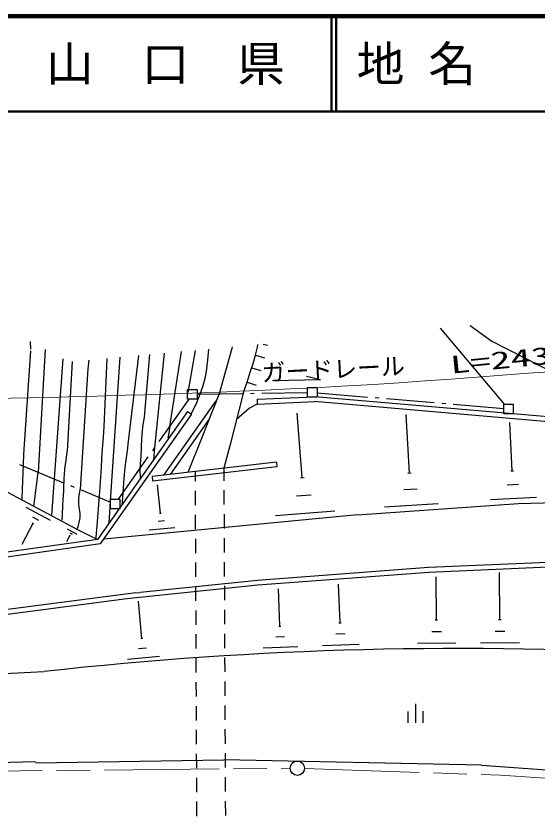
# Model space of a CAD drawing. Units: millimetres, scale not verified. Extents: x 40000 to 680000, y 20000 to 380000.
# Drawn here: x 334750 to 389250, y 296337 to 380000 of the extents above; entities that cross this region are included whole.
import ezdxf
from ezdxf.enums import TextEntityAlignment as Align

# ---------------------------------------------------------------- set-up
doc = ezdxf.new("R2010")
doc.units = ezdxf.units.MM
doc.header["$LTSCALE"] = 1000
doc.linetypes.add('CHAIN', pattern=[18.5, 12, -1.5, 3.5, -1.5])
for name, color, linetype, lineweight in [('M-BGD', 7, 'Continuous', 25), ('M-BMK', 2, 'CHAIN', 13), ('M-BMK-ROW', 30, 'Continuous', 25), ('M-BMK-SRVR', 3, 'Continuous', 25), ('M-STR-HTXT', 7, 'Continuous', 13), ('M-TTL', 2, 'Continuous', 140), ('M-TTL-LINE', 7, 'Continuous', 50)]:
    doc.layers.add(name, color=color, linetype=linetype, lineweight=lineweight)
doc.layers.add('M-TTL-TXT', color=7, linetype='Continuous')
doc.styles.add('ＭＳ ゴシック', font='')
doc.styles.get('ＭＳ ゴシック').set_extended_font_data('MS Gothic')

msp = doc.modelspace()

# ---------------------------------------------------------------- linework, layer by layer
at = {"layer": 'M-BGD'}
for p, q in [((385847, 339398), (379142, 347362)), ((382250, 347646), (384537, 345994)), ((336216, 345976), (336267, 345154)), ((359996, 345358), (360056, 345629)), ((360597, 345679), (361069, 345579)), ((384537, 345994), (393384, 341461)), ((336257, 344973), (335526, 334186)), ((337791, 345135), (337062, 332312)), ((350252, 344737), (349250, 334831)), ((352037, 344899), (350821, 337058)), ((353480, 345031), (352733, 340639)), ((354894, 345162), (354794, 344039)), ((357320, 345235), (356001, 340482)), ((357349, 345385), (357320, 345235)), ((359786, 344516), (359996, 345358)), ((339646, 344155), (338449, 327752)), ((340609, 343865), (340107, 334501)), ((342363, 344017), (342264, 343085)), ((344238, 344189), (343934, 337061)), ((345611, 344311), (344613, 329252)), ((347556, 344493), (346492, 335520)), ((348699, 344595), (348144, 338048)), ((354794, 344039), (354685, 343097)), ((359547, 343663), (359786, 344516)), ((359786, 344516), (360759, 344256)), ((342264, 343085), (341454, 330532)), ((354685, 343097), (354536, 342225)), ((359257, 342751), (359547, 343663)), ((359407, 343212), (360369, 342922)), ((354536, 342225), (354286, 341312)), ((358927, 341718), (359257, 342751)), ((365142, 342345), (366596, 341986)), ((358527, 340524), (358927, 341718)), ((358927, 341718), (359870, 341408)), ((361594, 341871), (366596, 341986)), ((354286, 341312), (353986, 340450)), ((358527, 340524), (357159, 335200)), ((350225, 331965), (355701, 339740)), ((353986, 340450), (353626, 339557)), ((356001, 340482), (354171, 335828)), ((359961, 339914), (366026, 340181)), ((359961, 339914), (359992, 339413)), ((359992, 339413), (366047, 339680)), ((402080, 336567), (365987, 339680)), ((402120, 337069), (366026, 340181)), ((353626, 339557), (353206, 338684)), ((359190, 339001), (357828, 337817)), ((359992, 339413), (359190, 339001)), ((352694, 338654), (343264, 325251)), ((353106, 338374), (343545, 324790)), ((348144, 338078), (347994, 336995)), ((352694, 338654), (353106, 338374)), ((353206, 338684), (353056, 338404)), ((364701, 331728), (364163, 338455)), ((375909, 332201), (375562, 338336)), ((350906, 332056), (354951, 337804)), ((386646, 332432), (386390, 337494)), ((343934, 337061), (343855, 335958)), ((347994, 336995), (347905, 336113)), ((350831, 337118), (350692, 336186)), ((343855, 335958), (343796, 335086)), ((346492, 335520), (346383, 334537)), ((347885, 335862), (347836, 334849)), ((347905, 336113), (347885, 335862)), ((350692, 336186), (350642, 335895)), ((354171, 335828), (352731, 332268)), ((343776, 334745), (343707, 333692)), ((343796, 335086), (343776, 334745)), ((347836, 334849), (347807, 333897)), ((349250, 334831), (349131, 333588)), ((357159, 335200), (356490, 332713)), ((335526, 334166), (335497, 333113)), ((340117, 334631), (339947, 333568)), ((346353, 334277), (346193, 333304)), ((346383, 334537), (346353, 334277)), ((347807, 333897), (347787, 333586)), ((335497, 333113), (335468, 332311)), ((339947, 333568), (339838, 332656)), ((343707, 333692), (343648, 332770)), ((346164, 333083), (346054, 332051)), ((346193, 333304), (346164, 333083)), ((347787, 333586), (347718, 332644)), ((361983, 333350), (348982, 331833)), ((361983, 333350), (362034, 332848)), ((329472, 332525), (341178, 326301)), ((335468, 332311), (335428, 331318)), ((337041, 332302), (336902, 331149)), ((339828, 332586), (339759, 331583)), ((339838, 332656), (339828, 332586)), ((343648, 332770), (343578, 331798)), ((347718, 332644), (347739, 331601)), ((362034, 332848), (349043, 331342)), ((353483, 332359), (353487, 331337)), ((356490, 332713), (356496, 331400)), ((375739, 332190), (376089, 332211)), ((386495, 332422), (386796, 332442)), ((335428, 331318), (335399, 330506)), ((339759, 331583), (339720, 330621)), ((343578, 331798), (343549, 331256)), ((346054, 332051), (345985, 331128)), ((348982, 331833), (349043, 331342)), ((364511, 331708), (364902, 331749)), ((335399, 330506), (335360, 329544)), ((336902, 331149), (336803, 330367)), ((339720, 330621), (339710, 330360)), ((341454, 330623), (341285, 329640)), ((343549, 331256), (343480, 330264)), ((345985, 331128), (345926, 330096)), ((349858, 327994), (349564, 330981)), ((375309, 330486), (376713, 330567)), ((386116, 330968), (387319, 331029)), ((336803, 330367), (336683, 329485)), ((339710, 330360), (339661, 329378)), ((341285, 329640), (341285, 329600)), ((343480, 330264), (343430, 329442)), ((345926, 330096), (345867, 329203)), ((353492, 330337), (353498, 328837)), ((356500, 330400), (356506, 328900)), ((364082, 329803), (365636, 329925)), ((384393, 329432), (389185, 329677)), ((387331, 329034), (417827, 329706)), ((335360, 329544), (335350, 329413)), ((336683, 329485), (336594, 328743)), ((339621, 328806), (339572, 327884)), ((339661, 329378), (339621, 328806)), ((341285, 329600), (341285, 328928)), ((341285, 328928), (341417, 327976)), ((343430, 329442), (343351, 328429)), ((344613, 329252), (344455, 326946)), ((345867, 329203), (345847, 328933)), ((370470, 327834), (387331, 329034)), ((373306, 328679), (378910, 329006)), ((335782, 328632), (338330, 327291)), ((341417, 327976), (341417, 327505)), ((343351, 328429), (343282, 327577)), ((349778, 327994), (349948, 328004)), ((361898, 327746), (368113, 328253)), ((336465, 327620), (337107, 327280)), ((339572, 327884), (339543, 327282)), ((341417, 327505), (341208, 326572)), ((343282, 327577), (343202, 326674)), ((370470, 327834), (343926, 325282)), ((349608, 327162), (350280, 327223)), ((353503, 327837), (353509, 326337)), ((356511, 327900), (356517, 326400)), ((336515, 326938), (335355, 324742)), ((336435, 326988), (336596, 326898)), ((340095, 326361), (341128, 325810)), ((341208, 326572), (341118, 326331)), ((341178, 326301), (343264, 325251)), ((343202, 326674), (343093, 325481)), ((348677, 326249), (351363, 326512)), ((340396, 325669), (340046, 325007)), ((340366, 325689), (340427, 325659)), ((340376, 325950), (340637, 325810)), ((343093, 325481), (343084, 325341)), ((343264, 325251), (326083, 322828)), ((343545, 324790), (326154, 322327)), ((353513, 325337), (353520, 323837)), ((356522, 325400), (356528, 323900)), ((402565, 323385), (377914, 322318)), ((353524, 322837), (353531, 321337)), ((356533, 322900), (356539, 321400)), ((377914, 322318), (360010, 320967)), ((402585, 322884), (377934, 321817)), ((377954, 321817), (360041, 320465)), ((378731, 316835), (378687, 321346)), ((385368, 316882), (385313, 321804)), ((360061, 320465), (346348, 319058)), ((360010, 320967), (347731, 319701)), ((368646, 316544), (368502, 320584)), ((347270, 319681), (310512, 314872)), ((347270, 319681), (347731, 319701)), ((353535, 320337), (353542, 318837)), ((356543, 320400), (356550, 318900)), ((362351, 316177), (362207, 320107)), ((346348, 319058), (319664, 315563)), ((347906, 314910), (347551, 318819)), ((353546, 317837), (353553, 316337)), ((356554, 317900), (356561, 316400)), ((368526, 316534), (368767, 316544)), ((378601, 316835), (378852, 316835)), ((385238, 316881), (385488, 316892)), ((362241, 316167), (362461, 316177)), ((368206, 315371), (369169, 315412)), ((378241, 315631), (379244, 315642)), ((384868, 315668), (385890, 315669)), ((347796, 314899), (348006, 314920)), ((353557, 315337), (353564, 313837)), ((356565, 315400), (356572, 313900)), ((361931, 315064), (362843, 315095)), ((347576, 313857), (348408, 313938)), ((360609, 313930), (364248, 314054)), ((366814, 314176), (370644, 314311)), ((376749, 314417), (380759, 314451)), ((383355, 314433), (387415, 314467)), ((346404, 312743), (349762, 313047)), ((356576, 312900), (356583, 311400)), ((353568, 312837), (353575, 311337)), ((319910, 310521), (337704, 311451)), ((356587, 310400), (356594, 308901)), ((353579, 310337), (353586, 308837)), ((356598, 307901), (356604, 306401)), ((376535, 308084), (376537, 306079)), ((353590, 307837), (353597, 306337)), ((375734, 307282), (375735, 306078)), ((377339, 306080), (377338, 307283)), ((356609, 305401), (356615, 303901)), ((353601, 305337), (353608, 303837)), ((356620, 302901), (356626, 301401)), ((336791, 301906), (356490, 302216)), ((353612, 302837), (353619, 301337)), ((383458, 301641), (356490, 302216)), ((336801, 302016), (328280, 301737)), ((383458, 301641), (413526, 299506)), ((356631, 300401), (356637, 298901)), ((353623, 300337), (353630, 298837)), ((356641, 297901), (356648, 296401)), ((353634, 297837), (353641, 296337))]:
    msp.add_line(p, q, dxfattribs=at)
msp.add_arc((380977, -77302), 391151, 76.74335, 96.35143, dxfattribs=at)
at = {"layer": 'M-BMK'}
for p, q in [((325493, 300962), (363428, 301331)), ((364932, 301312), (385414, 300591)), ((385414, 300591), (405345, 299287))]:
    msp.add_line(p, q, dxfattribs=at)
at = {"layer": 'M-BMK-ROW'}
for p, q in [((352702, 340940), (353705, 340941)), ((352703, 339937), (352702, 340940)), ((353705, 340941), (353706, 339938)), ((353705, 340449), (358480, 340525)), ((359280, 340537), (359680, 340543)), ((360479, 340556), (365254, 340631)), ((365253, 341142), (366256, 341143)), ((365254, 340140), (365253, 341142)), ((366256, 341143), (366257, 340141)), ((366257, 340602), (371528, 340155)), ((349740, 335518), (352854, 339937)), ((353706, 339938), (352703, 339937)), ((366257, 340141), (365254, 340140)), ((372325, 340087), (372724, 340054)), ((373521, 339986), (378503, 339563)), ((379300, 339496), (379699, 339462)), ((380496, 339394), (385767, 338947)), ((385767, 339398), (386769, 339399)), ((385768, 338396), (385767, 339398)), ((386769, 339399), (386770, 338397)), ((386770, 338397), (385768, 338396)), ((349049, 334537), (349280, 334864)), ((345475, 329464), (348589, 333883)), ((335107, 333102), (339728, 331193)), ((340468, 330888), (340838, 330735)), ((341577, 330430), (344624, 329172)), ((344623, 329463), (345626, 329464)), ((344624, 328460), (344623, 329463)), ((345626, 329464), (345627, 328461)), ((345627, 328461), (344624, 328460))]:
    msp.add_line(p, q, dxfattribs=at)
at = {"layer": 'M-BMK-SRVR'}
msp.add_circle((364180, 301332), 752, dxfattribs=at)
at = {"layer": 'M-STR-HTXT'}
msp.add_open_spline([(258398, 338270), (275082, 338742), (291767, 339215), (308418, 339543), (329631, 339962), (350791, 340148), (372133, 341474), (400932, 343264), (430063, 347132), (458143, 342815), (474703, 340269), (490897, 334876), (507091, 329483)], degree=3, knots=[0, 0, 0, 0, 1, 1, 1, 2, 2, 2, 3, 3, 3, 4, 4, 4, 4], dxfattribs=at)
at = {"layer": 'M-TTL'}
msp.add_line((680000, 380000), (40000, 380000), dxfattribs=at)
at = {"layer": 'M-TTL-LINE'}
for p, q in [((367750, 380000), (367750, 370000)), ((368250, 380000), (368250, 370000)), ((40000, 370000), (680000, 370000))]:
    msp.add_line(p, q, dxfattribs=at)

# ---------------------------------------------------------------- texts
at = {"layer": 'M-STR-HTXT', "style": 'ＭＳ ゴシック', "width": 1.7}
msp.add_text('L=243.0', height=1833, rotation=5.629, dxfattribs=at).set_placement((380304, 342044), align=Align.BOTTOM_LEFT)
at = {"layer": 'M-STR-HTXT', "style": 'ＭＳ ゴシック'}
msp.add_text('ガードレール', height=1833, rotation=2.87, dxfattribs=at).set_placement((360513, 341212), align=Align.BOTTOM_LEFT)
at = {"layer": 'M-TTL-TXT', "style": 'ＭＳ ゴシック'}
msp.add_text('地 名', height=3666, dxfattribs=at).set_placement((370380, 375000), align=Align.MIDDLE_LEFT)
msp.add_text('山\u3000口\u3000県', height=3666, dxfattribs=at).set_placement((350375, 375000), align=Align.MIDDLE_CENTER)

doc.saveas('drawing.dxf')
